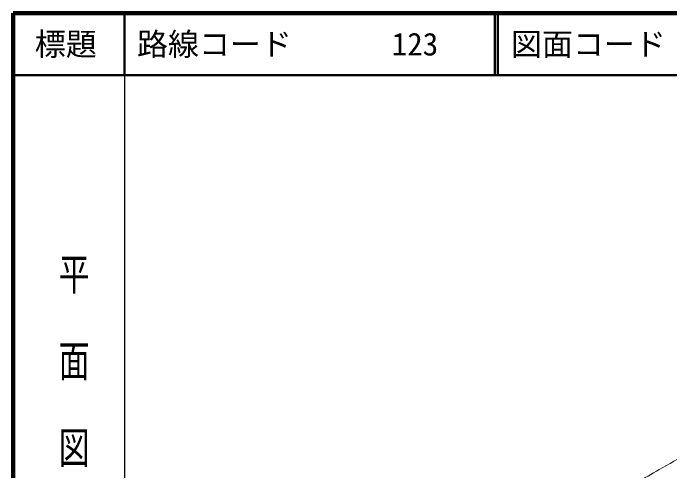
# Model space of a CAD drawing. Units: millimetres, scale not verified. Extents: x 40000 to 680000, y 20000 to 380000.
# Drawn here: x 40000 to 146034, y 306151 to 380000 of the extents above; entities that cross this region are included whole.
import ezdxf
from ezdxf.enums import TextEntityAlignment as Align

# ---------------------------------------------------------------- set-up
doc = ezdxf.new("R2010")
doc.units = ezdxf.units.MM
doc.header["$LTSCALE"] = 1000
for name, color, linetype, lineweight in [('M-BGD', 7, 'Continuous', 13), ('M-TTL', 2, 'Continuous', 140), ('M-TTL-BAND', 7, 'Continuous', 25), ('M-TTL-LINE', 7, 'Continuous', 50)]:
    doc.layers.add(name, color=color, linetype=linetype, lineweight=lineweight)
doc.layers.add('M-TTL-TXT', color=7, linetype='Continuous')
doc.styles.add('@ＭＳ ゴシック', font='')
doc.styles.add('ＭＳ ゴシック', font='')
doc.styles.get('@ＭＳ ゴシック').set_extended_font_data('@MS Gothic')
doc.styles.get('ＭＳ ゴシック').set_extended_font_data('MS Gothic')

msp = doc.modelspace()

# ---------------------------------------------------------------- linework, layer by layer
at = {"layer": 'M-BGD'}
for points, knots in [([(123403, 276902), (124054, 277427), (124667, 278005), (125357, 278478), (126334, 279148), (127450, 279597), (128436, 280256), (129150, 280733), (129846, 281245), (130481, 281824), (131159, 282443), (131802, 283110), (132351, 283846), (133114, 284868), (133672, 286027), (134303, 287134), (135195, 288699), (135980, 290323), (136895, 291875), (137600, 293072), (138245, 294321), (139125, 295396), (139944, 296393), (140912, 297269), (141926, 298068), (143457, 299275), (145141, 300285), (146841, 301240), (148157, 301980), (149515, 302658), (150919, 303215), (153330, 304173), (155876, 304749), (158344, 305551), (161378, 306537), (164366, 307666), (167418, 308595), (169746, 309304), (172098, 309935), (174459, 310524), (177009, 311160), (179574, 311740), (182151, 312255), (184118, 312648), (186093, 312998), (188077, 313289), (190285, 313613), (192501, 313880), (194723, 314079), (198240, 314394), (201771, 314535), (205297, 314718), (209114, 314917), (212934, 315065), (216753, 315218), (218233, 315277), (219716, 315267), (221192, 315381), (222654, 315493), (224130, 315573), (225561, 315892), (226804, 316169), (228019, 316591), (229186, 317100), (230752, 317784), (232201, 318711), (233683, 319563), (235314, 320502), (236902, 321514), (238516, 322480), (239734, 323209), (240967, 323911), (242176, 324653), (243892, 325705), (245622, 326739), (247277, 327883), (248175, 328503), (248969, 329270), (249893, 329851), (250641, 330321), (251390, 330850), (252246, 331071), (252657, 331177), (253094, 331094), (253518, 331106)], [0, 0, 0, 0, 1, 1, 1, 2, 2, 2, 3, 3, 3, 4, 4, 4, 5, 5, 5, 6, 6, 6, 7, 7, 7, 8, 8, 8, 9, 9, 9, 10, 10, 10, 11, 11, 11, 12, 12, 12, 13, 13, 13, 14, 14, 14, 15, 15, 15, 16, 16, 16, 17, 17, 17, 18, 18, 18, 19, 19, 19, 20, 20, 20, 21, 21, 21, 22, 22, 22, 23, 23, 23, 24, 24, 24, 25, 25, 25, 26, 26, 26, 27, 27, 27, 28, 28, 28, 28]), ([(136909, 300961), (138193, 302041), (139396, 303226), (140761, 304203), (141887, 305008), (143118, 305655), (144317, 306346), (147459, 308157), (150611, 309960), (153850, 311592), (158161, 313765), (162623, 315624), (167009, 317640)], [0, 0, 0, 0, 1, 1, 1, 2, 2, 2, 3, 3, 3, 4, 4, 4, 4])]:
    msp.add_open_spline(points, degree=3, knots=knots, dxfattribs=at)
at = {"layer": 'M-TTL'}
for p, q in [((40000, 380000), (40000, 20000)), ((680000, 380000), (40000, 380000))]:
    msp.add_line(p, q, dxfattribs=at)
at = {"layer": 'M-TTL-BAND'}
msp.add_line((58000, 370000), (58000, 20000), dxfattribs=at)
at = {"layer": 'M-TTL-LINE'}
for p, q in [((58000, 380000), (58000, 370000)), ((117750, 380000), (117750, 370000)), ((118250, 380000), (118250, 370000)), ((40000, 370000), (680000, 370000))]:
    msp.add_line(p, q, dxfattribs=at)

# ---------------------------------------------------------------- texts
at = {"layer": 'M-TTL-BAND', "style": '@ＭＳ ゴシック', "width": 1.4}
msp.add_text('平  面  図', height=3666, rotation=270, dxfattribs=at).set_placement((49777, 306475), align=Align.MIDDLE_RIGHT)
at = {"layer": 'M-TTL-TXT', "style": 'ＭＳ ゴシック'}
msp.add_text('標題', height=3666, dxfattribs=at).set_placement((48500, 375000), align=Align.MIDDLE_CENTER)
for s, p in [('路線コード', (60000, 375000)), ('123', (101142, 375000)), ('図面コード', (120380, 375000))]:
    msp.add_text(s, height=3666, dxfattribs=at).set_placement(p, align=Align.MIDDLE_LEFT)

doc.saveas('drawing.dxf')
